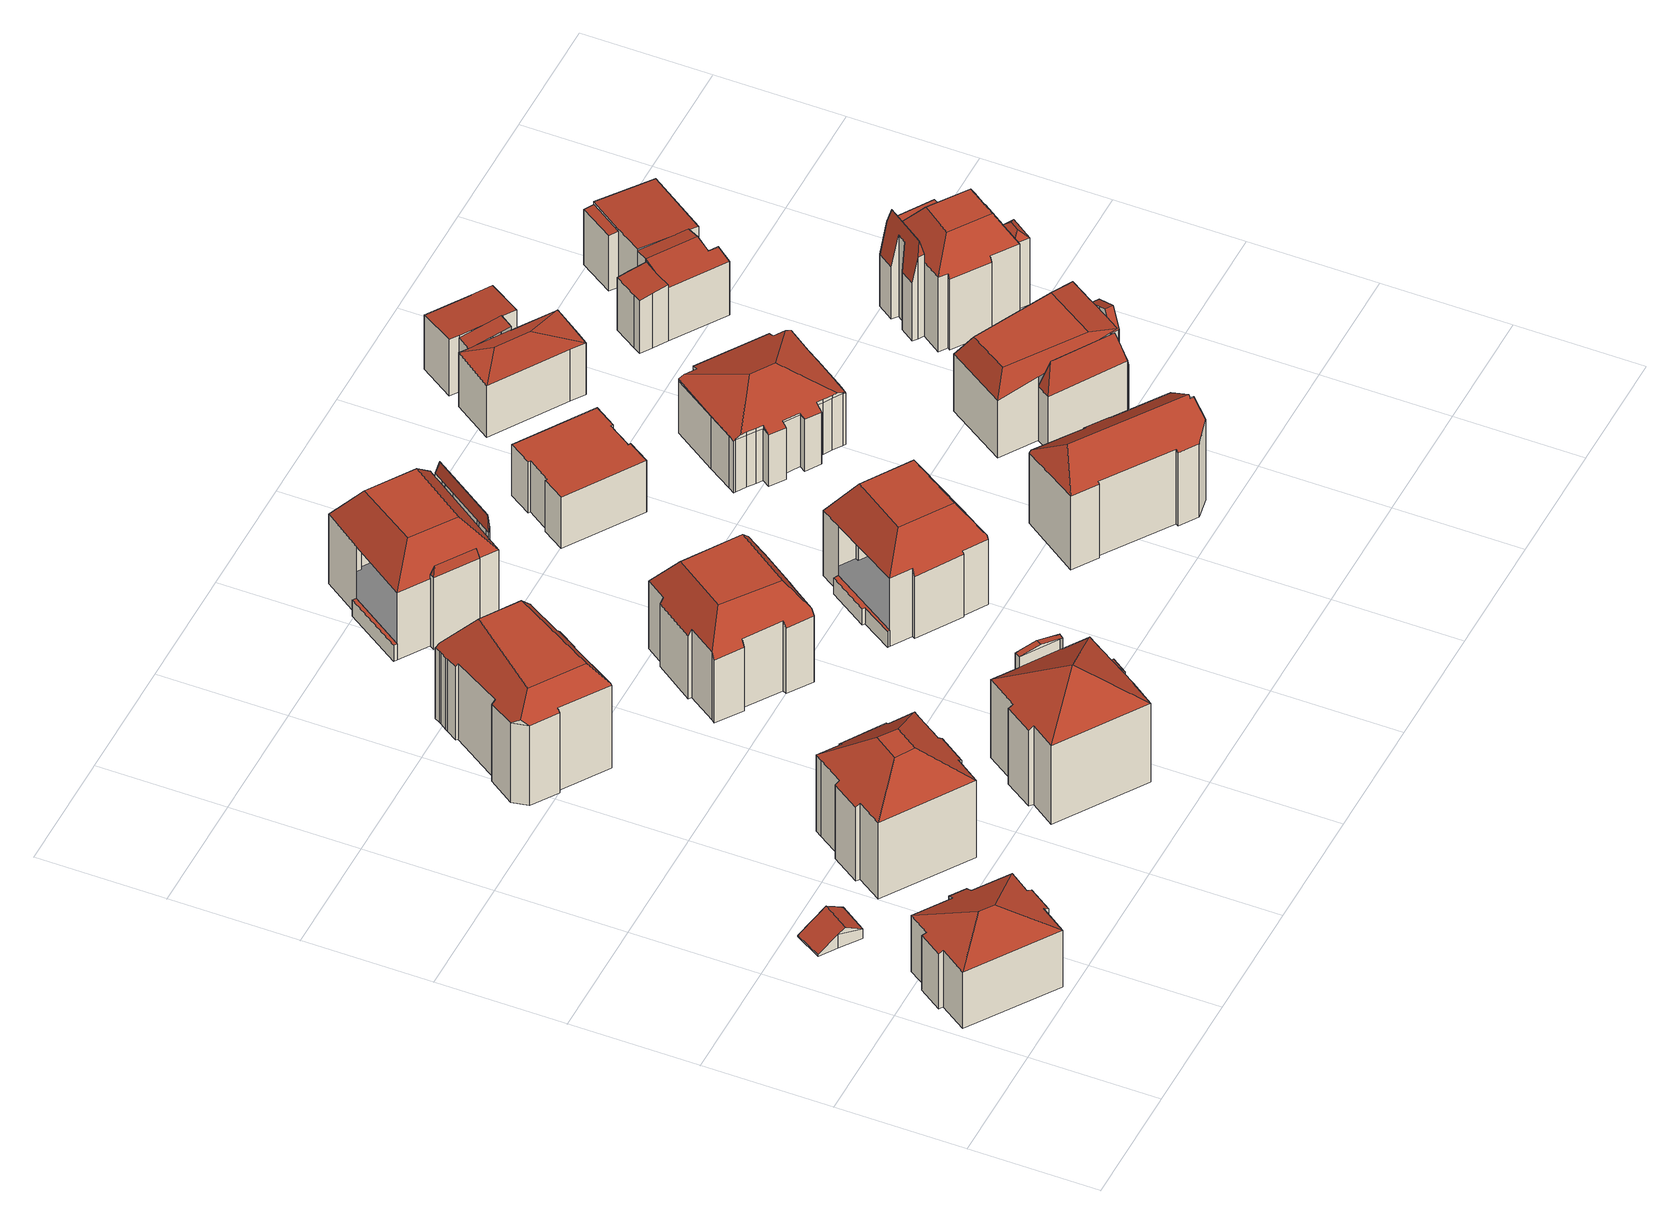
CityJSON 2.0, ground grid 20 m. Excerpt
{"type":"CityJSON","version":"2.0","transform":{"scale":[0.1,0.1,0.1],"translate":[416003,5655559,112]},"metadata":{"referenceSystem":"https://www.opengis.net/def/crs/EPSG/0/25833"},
"CityObjects":{
"building1":{"type":"Building","attributes":{"Dachtyp_tdc":"tdcHipRoof","Gemeindeschluessel":14612000,"Dachneigung":22.94,"QualitaetDacherkennung":59,"Geometrietyp2DReferenz":"3000","measuredHeight":13.35,"function":"31001_9998","roofType":"3200"},"geometry":[{"type":"Solid","lod":"2","boundaries":[[[[0,1,2,3]],[[1,4,5,2]],[[4,6,7,5]],[[6,8,9,7]],[[8,10,11,9]],[[10,12,13,11]],[[12,14,15,13]],[[14,16,17,15]],[[16,18,19,17]],[[18,20,21,19]],[[20,22,23,21]],[[22,24,25,23]],[[24,26,27,25]],[[26,28,29,27]],[[28,30,31,29]],[[30,0,3,31]],[[26,24,22,20,18,16,32]],[[14,12,10,8,6,4,33]],[[16,14,33,32]],[[4,1,0,30,28,26,32,33]],[[3,2,5,7,9,11,13,15,17,19,21,23,25,27,29,31]]]],"semantics":{"surfaces":[{"type":"WallSurface"},{"type":"RoofSurface"},{"type":"GroundSurface"}],"values":[[0,0,0,0,0,0,0,0,0,0,0,0,0,0,0,0,1,1,1,1,2]]}}]},
"building2":{"type":"Building","attributes":{"Dachtyp_tdc":"tdcFreeFormRoof","Gemeindeschluessel":14612000,"Dachneigung":34.07,"QualitaetDacherkennung":42,"Geometrietyp2DReferenz":"3000","measuredHeight":3.29,"function":"31001_9998","roofType":"5000"},"geometry":[{"type":"Solid","lod":"2","boundaries":[[[[34,35,36,37]],[[35,38,39,36]],[[38,40,41,39]],[[40,42,43,41]],[[42,34,37,43]],[[34,42,44,45]],[[35,45,44,40,38]],[[35,34,45]],[[42,40,44]],[[37,36,39,41,43]]]],"semantics":{"surfaces":[{"type":"WallSurface"},{"type":"RoofSurface"},{"type":"GroundSurface"}],"values":[[0,0,0,0,0,1,1,0,0,2]]}}]},
"building3":{"type":"Building","attributes":{"Dachtyp_tdc":"tdcCutTentRoof","Gemeindeschluessel":14612000,"Dachneigung":34.92,"QualitaetDacherkennung":47,"Geometrietyp2DReferenz":"3000","measuredHeight":18.82,"function":"31001_9998","roofType":"9999"},"geometry":[{"type":"Solid","lod":"2","boundaries":[[[[46,47,48,49]],[[47,50,51,48]],[[50,52,53,51]],[[52,54,55,53]],[[54,56,57,55]],[[56,58,59,57]],[[60,61,62,63,64,58,56,65,66]],[[67,68,69,70,71,60,66,72]],[[54,52,50,47,46,73,67,72,74]],[[56,54,74,65]],[[74,72,66,65]],[[59,75,76,77,78,79,80,81,82,83,84,85,49,48,51,53,55,57]],[[58,64,75,59]],[[64,63,76,75]],[[63,62,77,76]],[[62,61,78,77]],[[61,60,79,78]],[[60,71,80,79]],[[71,70,81,80]],[[70,69,82,81]],[[69,68,83,82]],[[68,67,84,83]],[[67,73,85,84]],[[73,46,49,85]]]],"semantics":{"surfaces":[{"type":"WallSurface"},{"type":"RoofSurface"},{"type":"GroundSurface"}],"values":[[0,0,0,0,0,0,1,1,1,1,1,2,0,0,0,0,0,0,0,0,0,0,0,0]]}}]},
"building4":{"type":"Building","attributes":{"Dachtyp_tdc":"tdcFreeFormRoof","Gemeindeschluessel":14612000,"Dachneigung":0.263,"QualitaetDacherkennung":50,"Geometrietyp2DReferenz":"3000","measuredHeight":18.29,"function":"31001_9998","roofType":"5000"},"geometry":[{"type":"Solid","lod":"2","boundaries":[[[[86,87,88,89]],[[87,90,91,88]],[[90,92,93,91]],[[92,94,95,93]],[[94,96,97,95]],[[96,98,99,97]],[[98,100,101,99]],[[100,102,103,101]],[[102,104,105,103]],[[104,106,107,105]],[[106,108,109,107]],[[108,110,111,109]],[[110,112,113,111]],[[112,114,115,113]],[[114,116,117,115]],[[116,118,119,117]],[[118,120,121,119]],[[120,122,123,121]],[[122,124,125,123]],[[124,126,127,125]],[[126,128,129,127]],[[128,130,131,129]],[[130,86,89,131]],[[132,133,120,118,116,114,134,135]],[[128,126,124,122,133,132,136,137,130]],[[86,137,136,138,139,92,90,87]],[[135,134,112,110,108,106,104,102,100,98,96,94,139,138]],[[136,132,135,138]],[[94,92,139]],[[114,112,134]],[[86,130,137]],[[122,120,133]],[[89,88,91,93,95,97,99,101,103,105,107,109,111,113,115,117,119,121,123,125,127,129,131]]]],"semantics":{"surfaces":[{"type":"WallSurface"},{"type":"RoofSurface"},{"type":"GroundSurface"}],"values":[[0,0,0,0,0,0,0,0,0,0,0,0,0,0,0,0,0,0,0,0,0,0,0,1,1,1,1,1,0,0,0,0,2]]}}]},
"building5":{"type":"Building","attributes":{"Gemeindeschluessel":14612000,"Geometrietyp2DReferenz":"3000","function":"31001_9998","roofType":"9999"},"children":["building5-1","building5-2","building5-3"]},
"building5-1":{"type":"BuildingPart","attributes":{"Dachtyp_tdc":"tdcFreeFormRoof","Dachneigung":43.71,"QualitaetDacherkennung":5,"Geometrietyp2DReferenz":"3000","measuredHeight":12.85,"roofType":"5000"},"parents":["building5"],"geometry":[{"type":"MultiSurface","lod":"2","boundaries":[[[140,141,142,143]],[[141,144,145,142]],[[144,146,147,145]],[[148,149,150,151]],[[149,140,143,150]],[[152,146,144,141,140,153]],[[140,149,154,153]],[[149,148,154]],[[148,152,153,154]],[[143,142,145,147,155,151,150]]],"semantics":{"surfaces":[{"type":"WallSurface"},{"type":"RoofSurface"},{"type":"GroundSurface"}],"values":[0,0,0,0,0,1,1,1,1,2]}}]},
"building5-2":{"type":"BuildingPart","attributes":{"Dachtyp_tdc":"tdcTentRoof","Dachneigung":34.12,"QualitaetDacherkennung":55,"Geometrietyp2DReferenz":"3000","measuredHeight":20.03,"roofType":"3500"},"parents":["building5"],"geometry":[{"type":"MultiSurface","lod":"2","boundaries":[[[156,157,158,159]],[[157,160,161,158]],[[160,162,163,161]],[[162,164,165,163]],[[166,167,168,169]],[[167,170,148,151,168]],[[171,147,146]],[[171,172,173,147]],[[172,174,175,173]],[[174,176,177,175]],[[176,178,179,177]],[[178,156,159,179]],[[167,166,164,162,160,180]],[[172,171,170,167,180]],[[174,172,180]],[[160,157,156,178,176,174,180]],[[159,158,161,163,165,169,168,151,155,147,173,175,177,179]]],"semantics":{"surfaces":[{"type":"WallSurface"},{"type":"RoofSurface"},{"type":"GroundSurface"}],"values":[0,0,0,0,0,0,0,0,0,0,0,0,1,1,1,1,2]}}]},
"building5-3":{"type":"BuildingPart","attributes":{"Dachtyp_tdc":"tdcGableRoof","Dachneigung":10.31,"QualitaetDacherkennung":18,"Geometrietyp2DReferenz":"3000","measuredHeight":17.22,"roofType":"3100"},"parents":["building5"],"geometry":[{"type":"MultiSurface","lod":"2","boundaries":[[[181,182,183,184]],[[182,185,166,169,183]],[[186,181,184,165,164]],[[186,187,188,181]],[[182,188,187,185]],[[181,188,182]],[[185,187,186]],[[184,183,169,165]]],"semantics":{"surfaces":[{"type":"WallSurface"},{"type":"RoofSurface"},{"type":"GroundSurface"}],"values":[0,0,0,1,1,0,0,2]}}]},
"building6":{"type":"Building","attributes":{"Dachtyp_tdc":"tdcCutTentRoof","Gemeindeschluessel":14612000,"Dachneigung":0.102,"QualitaetDacherkennung":63,"Geometrietyp2DReferenz":"3000","measuredHeight":17.52,"function":"31001_9998","roofType":"9999"},"geometry":[{"type":"Solid","lod":"2","boundaries":[[[[189,190,191,192]],[[190,193,194,191]],[[193,195,196,194]],[[195,197,198,196]],[[197,199,200,198]],[[199,201,202,200]],[[201,203,204,202]],[[203,205,206,204]],[[205,207,208,206]],[[207,209,210,208]],[[209,211,212,210]],[[211,213,214,212]],[[213,215,216,214]],[[215,217,218,216]],[[217,219,220,218]],[[219,221,222,220]],[[221,223,224,222]],[[223,225,226,224]],[[225,227,228,226]],[[227,229,230,228]],[[229,231,232,230]],[[231,233,234,232]],[[233,235,236,234]],[[235,237,238,236]],[[237,239,240,238]],[[239,189,192,240]],[[211,209,207,205,203,201,241,242]],[[225,223,221,219,217,215,213,211,242,243]],[[235,233,231,229,227,225,243,244]],[[201,199,197,195,193,190,189,239,237,235,244,241]],[[244,243,242,241]],[[192,191,194,196,198,200,202,204,206,208,210,212,214,216,218,220,222,224,226,228,230,232,234,236,238,240]]]],"semantics":{"surfaces":[{"type":"WallSurface"},{"type":"RoofSurface"},{"type":"GroundSurface"}],"values":[[0,0,0,0,0,0,0,0,0,0,0,0,0,0,0,0,0,0,0,0,0,0,0,0,0,0,1,1,1,1,1,2]]}}]},
"building7":{"type":"Building","attributes":{"Gemeindeschluessel":14612000,"Geometrietyp2DReferenz":"3000","function":"31001_9998","roofType":"9999"},"children":["building7-1","building7-2","building7-3","building7-4"]},
"building7-1":{"type":"BuildingPart","attributes":{"Dachtyp_tdc":"tdcPolyFlatRoof","Dachneigung":0,"QualitaetDacherkennung":0,"Geometrietyp2DReferenz":"3000","measuredHeight":3,"roofType":"9999"},"parents":["building7"],"geometry":[{"type":"MultiSurface","lod":"2","boundaries":[[[245,246,247,248]],[[248,247,249,250]],[[247,246,251,249]],[[245,248,250,252]],[[250,249,251,252]],[[252,251,246,245]]],"semantics":{"surfaces":[{"type":"RoofSurface"},{"type":"WallSurface"},{"type":"GroundSurface"},{"type":"ClosureSurface","isClosure":"1","QuelleClosure":"LoD1Solid"}],"values":[0,1,1,1,2,3]}}]},
"building7-2":{"type":"BuildingPart","attributes":{"Dachtyp_tdc":"tdcFreeFormRoof","Dachneigung":77.7,"QualitaetDacherkennung":35,"Geometrietyp2DReferenz":"3000","measuredHeight":15.14,"roofType":"5000"},"parents":["building7"],"geometry":[{"type":"MultiSurface","lod":"2","boundaries":[[[253,254,255,256,257]],[[254,258,259,255]],[[258,260,261,262,259]],[[263,260,258]],[[264,263,258,254]],[[264,254,253]],[[263,264,253,260]],[[256,255,259,262]]],"semantics":{"surfaces":[{"type":"WallSurface"},{"type":"RoofSurface"},{"type":"GroundSurface"}],"values":[0,0,0,1,1,1,1,2]}}]},
"building7-3":{"type":"BuildingPart","attributes":{"Dachtyp_tdc":"tdcFreeFormRoof","Dachneigung":83.27,"QualitaetDacherkennung":23,"Geometrietyp2DReferenz":"3000","measuredHeight":16.32,"roofType":"5000"},"parents":["building7"],"geometry":[{"type":"MultiSurface","lod":"2","boundaries":[[[265,266,267,268]],[[266,269,270,267]],[[269,271,272,270]],[[271,273,274,272]],[[273,275,276,274]],[[275,277,278,276]],[[277,279,280,278]],[[279,281,282,283,280]],[[265,268,284]],[[285,281,279]],[[279,286,287,288,289,269,266,290,285]],[[290,266,265]],[[285,290,265,281]],[[271,289,288,273]],[[269,289,271]],[[273,288,287,275]],[[275,287,286,277]],[[277,286,279]],[[267,270,272,274,276,278,280,283,268]]],"semantics":{"surfaces":[{"type":"WallSurface"},{"type":"RoofSurface"},{"type":"GroundSurface"}],"values":[0,0,0,0,0,0,0,0,0,1,1,1,1,0,0,0,0,0,2]}}]},
"building7-4":{"type":"BuildingPart","attributes":{"Dachtyp_tdc":"tdcCutTentRoof","Dachneigung":52.19,"QualitaetDacherkennung":51,"Geometrietyp2DReferenz":"3000","measuredHeight":18.3,"roofType":"9999"},"parents":["building7"],"geometry":[{"type":"MultiSurface","lod":"2","boundaries":[[[291,292,293,294]],[[292,295,296,293]],[[295,297,298,296]],[[297,299,300,298]],[[299,284,268,300]],[[282,301,302,283]],[[301,257,256,302]],[[261,303,245,252,262]],[[304,305,306,251,246]],[[305,291,294,306]],[[299,297,295,292,291,305,307,308]],[[301,282,284,299,308,309]],[[303,261,257,301,309,310]],[[305,304,303,310,307]],[[310,309,308,307]],[[294,293,296,298,300,268,283,302,256,262,252,251,306]]],"semantics":{"surfaces":[{"type":"WallSurface"},{"type":"RoofSurface"},{"type":"GroundSurface"}],"values":[0,0,0,0,0,0,0,0,0,0,1,1,1,1,1,2]}}]},
"building8":{"type":"Building","attributes":{"Gemeindeschluessel":14612000,"Geometrietyp2DReferenz":"3000","function":"31001_9998","roofType":"9999"},"children":["building8-1","building8-2"]},
"building8-1":{"type":"BuildingPart","attributes":{"Dachtyp_tdc":"tdcPolyFlatRoof","Dachneigung":0,"QualitaetDacherkennung":0,"Geometrietyp2DReferenz":"3000","measuredHeight":3,"roofType":"9999"},"parents":["building8"],"geometry":[{"type":"MultiSurface","lod":"2","boundaries":[[[311,312,313,314,315,316]],[[316,315,317,318]],[[315,314,319,317]],[[314,313,320,319]],[[313,312,321,320]],[[311,316,318,322]],[[318,317,319,320,321,322]],[[322,321,312,311]]],"semantics":{"surfaces":[{"type":"RoofSurface"},{"type":"WallSurface"},{"type":"GroundSurface"},{"type":"ClosureSurface","isClosure":"1","QuelleClosure":"LoD1Solid"}],"values":[0,1,1,1,1,1,2,3]}}]},
"building8-2":{"type":"BuildingPart","attributes":{"Dachtyp_tdc":"tdcCutTentRoof","Dachneigung":59.28,"QualitaetDacherkennung":66,"Geometrietyp2DReferenz":"3000","measuredHeight":18.16,"roofType":"9999"},"parents":["building8"],"geometry":[{"type":"MultiSurface","lod":"2","boundaries":[[[323,324,325,326]],[[324,327,328,325]],[[327,329,330,328]],[[329,331,332,330]],[[331,333,334,332]],[[333,335,336,334]],[[335,337,338,336]],[[337,339,340,338]],[[339,341,342,340]],[[341,343,344,342]],[[343,345,311,322,344]],[[346,347,348,321,312]],[[347,349,350,348]],[[349,351,352,350]],[[351,353,354,352]],[[353,355,356,354]],[[355,357,358,356]],[[357,359,360,358]],[[359,361,362,360]],[[361,363,364,362]],[[363,365,366,364]],[[365,367,368,366]],[[367,369,370,368]],[[369,323,326,370]],[[345,343,341,339,337,335,333,371,372]],[[347,346,345,372,373]],[[365,363,361,359,357,355,353,351,349,347,373,374]],[[333,331,329,327,324,323,369,367,365,374,371]],[[374,373,372,371]],[[326,325,328,330,332,334,336,338,340,342,344,322,321,348,350,352,354,356,358,360,362,364,366,368,370]]],"semantics":{"surfaces":[{"type":"WallSurface"},{"type":"RoofSurface"},{"type":"GroundSurface"}],"values":[0,0,0,0,0,0,0,0,0,0,0,0,0,0,0,0,0,0,0,0,0,0,0,0,1,1,1,1,1,2]}}]},
"building9":{"type":"Building","attributes":{"Dachtyp_tdc":"tdcPolyFlatRoof","Gemeindeschluessel":14612000,"Dachneigung":0,"QualitaetDacherkennung":71,"Geometrietyp2DReferenz":"3000","measuredHeight":9.66,"function":"31001_9998","roofType":"1000"},"geometry":[{"type":"Solid","lod":"2","boundaries":[[[[375,376,377,378]],[[376,379,380,377]],[[379,381,382,380]],[[381,383,384,382]],[[383,385,386,384]],[[385,387,388,386]],[[387,389,390,388]],[[389,391,392,390]],[[391,393,394,392]],[[393,395,396,394]],[[395,397,398,396]],[[397,375,378,398]],[[397,395,393,391,389,387,385,383,381,379,376,375]],[[378,377,380,382,384,386,388,390,392,394,396,398]]]],"semantics":{"surfaces":[{"type":"WallSurface"},{"type":"RoofSurface"},{"type":"GroundSurface"}],"values":[[0,0,0,0,0,0,0,0,0,0,0,0,1,2]]}}]},
"building10":{"type":"Building","attributes":{"Dachtyp_tdc":"tdcFreeFormRoof","Gemeindeschluessel":14612000,"Dachneigung":28.92,"QualitaetDacherkennung":18,"Geometrietyp2DReferenz":"3000","measuredHeight":17.09,"function":"31001_9998","roofType":"5000"},"geometry":[{"type":"Solid","lod":"2","boundaries":[[[[399,400,401,402]],[[400,403,404,401]],[[403,405,406,404]],[[405,407,408,406]],[[407,409,410,408]],[[409,411,412,410]],[[411,413,414,412]],[[413,415,416,414]],[[415,417,418,416]],[[417,419,420,418]],[[419,421,422,420]],[[421,423,424,422]],[[423,425,426,424]],[[425,427,428,426]],[[427,399,402,428]],[[429,430,411,409]],[[399,427,425,423,431,429,409,407,405,403,400]],[[431,421,419,417,415,413,430,429]],[[413,411,430]],[[423,421,431]],[[402,401,404,406,408,410,412,414,416,418,420,422,424,426,428]]]],"semantics":{"surfaces":[{"type":"WallSurface"},{"type":"RoofSurface"},{"type":"GroundSurface"}],"values":[[0,0,0,0,0,0,0,0,0,0,0,0,0,0,0,1,1,1,0,0,2]]}}]},
"building11":{"type":"Building","attributes":{"Dachtyp_tdc":"tdcFreeFormRoof","Gemeindeschluessel":14612000,"Dachneigung":19.96,"QualitaetDacherkennung":56,"Geometrietyp2DReferenz":"3000","measuredHeight":13.18,"function":"31001_9998","roofType":"5000"},"geometry":[{"type":"Solid","lod":"2","boundaries":[[[[432,433,434,435]],[[433,436,437,434]],[[436,438,439,437]],[[438,440,441,439]],[[440,442,443,441]],[[442,444,445,443]],[[444,446,447,445]],[[446,448,449,447]],[[448,450,451,449]],[[450,452,453,451]],[[452,454,455,453]],[[454,456,457,455]],[[456,458,459,457]],[[458,460,461,459]],[[460,462,463,461]],[[462,464,465,463]],[[464,466,467,465]],[[466,468,469,467]],[[468,470,471,469]],[[470,472,473,471]],[[472,474,475,473]],[[474,476,477,475]],[[476,478,479,477]],[[478,480,481,479]],[[480,482,483,481]],[[482,484,485,483]],[[484,432,435,485]],[[486,487,488,489,490,470,491,492,493]],[[494,495,496,497,498,446,499,500]],[[488,487,501,502,503,504,495,494]],[[505,506,482,480,507,508,509,489,488,494,500,510,511,512,436,433]],[[438,512,511,440]],[[436,512,438]],[[440,511,510,442]],[[442,510,500,499,444]],[[474,509,508,476]],[[472,490,489,509,474]],[[476,508,507,478]],[[478,507,480]],[[482,506,484]],[[484,506,505,432]],[[432,505,433]],[[454,504,503,456]],[[452,496,495,504,454]],[[456,503,502,458]],[[458,502,501,460]],[[460,501,487,486,462]],[[444,499,446]],[[446,498,448]],[[448,498,497,450]],[[450,497,496,452]],[[466,492,491,468]],[[464,493,492,466]],[[468,491,470]],[[470,490,472]],[[462,486,493,464]],[[435,434,437,439,441,443,445,447,449,451,453,455,457,459,461,463,465,467,469,471,473,475,477,479,481,483,485]]]],"semantics":{"surfaces":[{"type":"WallSurface"},{"type":"RoofSurface"},{"type":"GroundSurface"}],"values":[[0,0,0,0,0,0,0,0,0,0,0,0,0,0,0,0,0,0,0,0,0,0,0,0,0,0,0,1,1,1,1,0,0,0,0,0,0,0,0,0,0,0,0,0,0,0,0,0,0,0,0,0,0,0,0,0,2]]}}]},
"building12":{"type":"Building","attributes":{"Gemeindeschluessel":14612000,"Geometrietyp2DReferenz":"3000","function":"31001_9998","roofType":"9999"},"children":["building12-1","building12-2","building12-3","building12-4"]},
"building12-1":{"type":"BuildingPart","attributes":{"Dachtyp_tdc":"tdcPolyFlatRoof","Dachneigung":0,"QualitaetDacherkennung":61,"Geometrietyp2DReferenz":"3000","measuredHeight":3.91,"roofType":"1000"},"parents":["building12"],"geometry":[{"type":"MultiSurface","lod":"2","boundaries":[[[513,514,515,516]],[[514,517,518,515]],[[517,519,520,518]],[[519,517,514,513]],[[516,515,518,520]]],"semantics":{"surfaces":[{"type":"WallSurface"},{"type":"RoofSurface"},{"type":"GroundSurface"}],"values":[0,0,0,1,2]}}]},
"building12-2":{"type":"BuildingPart","attributes":{"Dachtyp_tdc":"tdcPolyFlatRoof","Dachneigung":6.31,"QualitaetDacherkennung":72,"Geometrietyp2DReferenz":"3000","measuredHeight":10.89,"roofType":"2100"},"parents":["building12"],"geometry":[{"type":"MultiSurface","lod":"2","boundaries":[[[521,522,523,524]],[[525,526,527,528,529]],[[526,530,527]],[[525,531,522,521,532,526]],[[524,523,528,527]]],"semantics":{"surfaces":[{"type":"WallSurface"},{"type":"RoofSurface"},{"type":"GroundSurface"}],"values":[0,0,0,1,2]}}]},
"building12-3":{"type":"BuildingPart","attributes":{"Dachtyp_tdc":"tdcPolyFlatRoof","Dachneigung":4.97,"QualitaetDacherkennung":60,"Geometrietyp2DReferenz":"3000","measuredHeight":10.65,"roofType":"2100"},"parents":["building12"],"geometry":[{"type":"MultiSurface","lod":"2","boundaries":[[[533,523,522]],[[533,534,535,523]],[[534,536,537,535]],[[536,538,513,516,537]],[[539,540,541,520,519]],[[540,542,543,541]],[[542,544,545,543]],[[544,529,528,545]],[[529,544,542,540,539,538,536,534,533,531]],[[523,535,537,516,520,541,543,545,528]]],"semantics":{"surfaces":[{"type":"WallSurface"},{"type":"RoofSurface"},{"type":"GroundSurface"}],"values":[0,0,0,0,0,0,0,0,1,2]}}]},
"building12-4":{"type":"BuildingPart","attributes":{"Dachtyp_tdc":"tdcHipRoof","Dachneigung":10.07,"QualitaetDacherkennung":71,"Geometrietyp2DReferenz":"3000","measuredHeight":10.61,"roofType":"3200"},"parents":["building12"],"geometry":[{"type":"MultiSurface","lod":"2","boundaries":[[[530,546,547,527]],[[546,548,549,547]],[[548,550,551,549]],[[550,552,553,551]],[[552,554,555,553]],[[554,556,557,555]],[[556,558,559,557]],[[558,560,524,559]],[[560,521,524]],[[558,556,561]],[[552,550,548,562]],[[556,554,552,562,561]],[[548,546,530,532,560,558,561,562]],[[527,547,549,551,553,555,557,559,524]]],"semantics":{"surfaces":[{"type":"WallSurface"},{"type":"RoofSurface"},{"type":"GroundSurface"}],"values":[0,0,0,0,0,0,0,0,0,1,1,1,1,2]}}]},
"building13":{"type":"Building","attributes":{"Gemeindeschluessel":14612000,"Geometrietyp2DReferenz":"3000","function":"31001_9998","roofType":"9999"},"children":["building13-1","building13-2","building13-3"]},
"building13-1":{"type":"BuildingPart","attributes":{"Dachtyp_tdc":"tdcCutTentRoof","Dachneigung":0.992,"QualitaetDacherkennung":39,"Geometrietyp2DReferenz":"3000","measuredHeight":15.38,"roofType":"9999"},"parents":["building13"],"geometry":[{"type":"MultiSurface","lod":"2","boundaries":[[[563,564,565,566,567]],[[564,568,569,565]],[[568,570,571,569]],[[570,572,573,571]],[[572,574,575,576,573]],[[577,578,579,580,581,574,572,582,583]],[[564,563,577,583,584]],[[568,564,584,585]],[[572,570,568,585,582]],[[585,584,583,582]],[[576,586,587,588,566,565,569,571,573]]],"semantics":{"surfaces":[{"type":"WallSurface"},{"type":"RoofSurface"},{"type":"GroundSurface"}],"values":[0,0,0,0,0,1,1,1,1,1,2]}}]},
"building13-2":{"type":"BuildingPart","attributes":{"Dachtyp_tdc":"tdcGableRoof","Dachneigung":24.1,"QualitaetDacherkennung":14,"Geometrietyp2DReferenz":"3000","measuredHeight":15.49,"roofType":"3100"},"parents":["building13"],"geometry":[{"type":"MultiSurface","lod":"2","boundaries":[[[589,590,591]],[[575,592,593,576]],[[592,594,595,593]],[[594,596,597,595]],[[596,598,599,597]],[[598,589,591,599]],[[594,592,575,581,600]],[[600,579,601,589,598,596,594]],[[591,587,586,576,593,595,597,599]]],"semantics":{"surfaces":[{"type":"WallSurface"},{"type":"RoofSurface"},{"type":"GroundSurface"}],"values":[0,0,0,0,0,0,1,1,2]}}]},
"building13-3":{"type":"BuildingPart","attributes":{"Dachtyp_tdc":"tdcFreeFormRoof","Dachneigung":75.98,"QualitaetDacherkennung":16,"Geometrietyp2DReferenz":"3000","measuredHeight":15.12,"roofType":"5000"},"parents":["building13"],"geometry":[{"type":"MultiSurface","lod":"2","boundaries":[[[602,603,604,605]],[[603,606,607,604]],[[606,608,609,607]],[[608,567,566,609]],[[590,602,605,591]],[[567,608,610]],[[608,606,611,610]],[[606,603,602,612,611]],[[612,567,610,611]],[[602,590,613,612]],[[605,604,607,609,566,588,587,591]]],"semantics":{"surfaces":[{"type":"WallSurface"},{"type":"RoofSurface"},{"type":"GroundSurface"}],"values":[0,0,0,0,0,1,1,1,1,1,2]}}]},
"building14":{"type":"Building","attributes":{"Gemeindeschluessel":14612000,"Geometrietyp2DReferenz":"3000","function":"31001_9998","roofType":"9999"},"children":["building14-1","building14-2","building14-3","building14-4"]},
"building14-1":{"type":"BuildingPart","attributes":{"Dachtyp_tdc":"tdcPolyFlatRoof","Dachneigung":6.93,"QualitaetDacherkennung":69,"Geometrietyp2DReferenz":"3000","measuredHeight":10.54,"roofType":"2100"},"parents":["building14"],"geometry":[{"type":"MultiSurface","lod":"2","boundaries":[[[614,615,616,617]],[[618,619,620,621]],[[619,614,617,620]],[[619,618,615,614]],[[617,616,621,620]]],"semantics":{"surfaces":[{"type":"WallSurface"},{"type":"RoofSurface"},{"type":"GroundSurface"}],"values":[0,0,0,1,2]}}]},
"building14-2":{"type":"BuildingPart","attributes":{"Dachtyp_tdc":"tdcPolyFlatRoof","Dachneigung":6.31,"QualitaetDacherkennung":52,"Geometrietyp2DReferenz":"3000","measuredHeight":10.48,"roofType":"2100"},"parents":["building14"],"geometry":[{"type":"MultiSurface","lod":"2","boundaries":[[[622,623,624,625]],[[623,626,627,624]],[[628,629,630,631,632]],[[629,633,634,630]],[[633,635,636,634]],[[635,622,625,636]],[[635,633,629,628,637,626,623,622]],[[625,624,627,631,630,634,636]]],"semantics":{"surfaces":[{"type":"WallSurface"},{"type":"RoofSurface"},{"type":"GroundSurface"}],"values":[0,0,0,0,0,0,1,2]}}]},
"building14-3":{"type":"BuildingPart","attributes":{"Dachtyp_tdc":"tdcPolyFlatRoof","Dachneigung":4.22,"QualitaetDacherkennung":62,"Geometrietyp2DReferenz":"3000","measuredHeight":11.06,"roofType":"2100"},"parents":["building14"],"geometry":[{"type":"MultiSurface","lod":"2","boundaries":[[[638,639,640,641]],[[642,643,618,621,644,645]],[[646,647,648,616,615]],[[647,638,641,648]],[[647,646,643,642,649,639,638]],[[641,640,644,621,616,648]]],"semantics":{"surfaces":[{"type":"WallSurface"},{"type":"RoofSurface"},{"type":"GroundSurface"}],"values":[0,0,0,0,1,2]}}]},
"building14-4":{"type":"BuildingPart","attributes":{"Dachtyp_tdc":"tdcGableRoof","Dachneigung":10.02,"QualitaetDacherkennung":66,"Geometrietyp2DReferenz":"3000","measuredHeight":11.03,"roofType":"3100"},"parents":["building14"],"geometry":[{"type":"MultiSurface","lod":"2","boundaries":[[[650,651,652,653]],[[651,654,655,652]],[[654,656,657,655]],[[656,632,631,657]],[[658,659,660,627,626]],[[659,645,644,660]],[[661,650,653,640,639]],[[659,658,637,632,656,654,651,650]],[[650,661,649,645,659]],[[653,652,655,657,631,627,660,644,640]]],"semantics":{"surfaces":[{"type":"WallSurface"},{"type":"RoofSurface"},{"type":"GroundSurface"}],"values":[0,0,0,0,0,0,0,1,1,2]}}]},
"building15":{"type":"Building","attributes":{"Gemeindeschluessel":14612000,"Geometrietyp2DReferenz":"3000","function":"31001_9998","roofType":"9999"},"children":["building15-1","building15-2","building15-3","building15-4"]},
"building15-1":{"type":"BuildingPart","attributes":{"Dachtyp_tdc":"tdcFreeFormRoof","Dachneigung":78.3,"QualitaetDacherkennung":26,"Geometrietyp2DReferenz":"3000","measuredHeight":17.69,"roofType":"5000"},"parents":["building15"],"geometry":[{"type":"MultiSurface","lod":"2","boundaries":[[[662,663,664,665]],[[663,666,667,664]],[[666,668,669,667]],[[668,670,671,669]],[[670,672,673,674,671]],[[675,676,677,678,679]],[[676,680,681,677]],[[680,682,683,681]],[[682,662,665,683]],[[676,675,684]],[[675,672,685,684]],[[672,670,685]],[[670,668,666,663,662,682,680,676,684,685]],[[665,664,667,669,671,674,678,677,681,683]]],"semantics":{"surfaces":[{"type":"WallSurface"},{"type":"RoofSurface"},{"type":"GroundSurface"}],"values":[0,0,0,0,0,0,0,0,0,1,1,1,1,2]}}]},
"building15-2":{"type":"BuildingPart","attributes":{"Dachtyp_tdc":"tdcCutTentRoof","Dachneigung":55.32,"QualitaetDacherkennung":41,"Geometrietyp2DReferenz":"3000","measuredHeight":18.44,"roofType":"9999"},"parents":["building15"],"geometry":[{"type":"MultiSurface","lod":"2","boundaries":[[[686,687,688,689,690]],[[687,691,692,688]],[[691,693,694,695,692]],[[696,697,698]],[[696,699,700,697]],[[699,701,702,700]],[[701,703,704,702]],[[703,705,706,704]],[[705,707,708,706]],[[707,709,710,708]],[[709,679,678,710]],[[673,711,712,713,674]],[[687,686,711,673,714,715]],[[699,696,693,691,687,715,716]],[[709,707,705,703,701,699,716,717]],[[673,679,709,717,714]],[[717,716,715,714]],[[713,718,689,688,692,695,719,697,700,702,704,706,708,710,678,674]]],"semantics":{"surfaces":[{"type":"WallSurface"},{"type":"RoofSurface"},{"type":"GroundSurface"}],"values":[0,0,0,0,0,0,0,0,0,0,0,0,1,1,1,1,1,2]}}]},
"building15-3":{"type":"BuildingPart","attributes":{"Dachtyp_tdc":"tdcFreeFormRoof","Dachneigung":41.06,"QualitaetDacherkennung":10,"Geometrietyp2DReferenz":"3000","measuredHeight":13.62,"roofType":"5000"},"parents":["building15"],"geometry":[{"type":"MultiSurface","lod":"2","boundaries":[[[720,721,722,723]],[[721,724,725,722]],[[724,698,697,725]],[[694,726,727,695]],[[726,720,723,727]],[[728,698,729,730]],[[698,724,729]],[[724,721,730,729]],[[721,720,726,694,728,730]],[[723,722,725,697,719,695,727]]],"semantics":{"surfaces":[{"type":"WallSurface"},{"type":"RoofSurface"},{"type":"GroundSurface"}],"values":[0,0,0,0,0,1,1,1,1,2]}}]},
"building15-4":{"type":"BuildingPart","attributes":{"Dachtyp_tdc":"tdcFreeFormRoof","Dachneigung":35.5,"QualitaetDacherkennung":33,"Geometrietyp2DReferenz":"3000","measuredHeight":5.88,"roofType":"5000"},"parents":["building15"],"geometry":[{"type":"MultiSurface","lod":"2","boundaries":[[[731,732,733,734]],[[732,735,736,733]],[[735,690,689,736]],[[712,737,738,713]],[[737,731,734,738]],[[739,690,740,741]],[[690,735,740]],[[735,732,741,740]],[[732,731,737,712,739,741]],[[734,733,736,689,718,713,738]]],"semantics":{"surfaces":[{"type":"WallSurface"},{"type":"RoofSurface"},{"type":"GroundSurface"}],"values":[0,0,0,0,0,1,1,1,1,2]}}]},
"building16":{"type":"Building","attributes":{"Dachtyp_tdc":"tdcPolyFlatRoof","Gemeindeschluessel":14612000,"Dachneigung":0,"QualitaetDacherkennung":72,"Geometrietyp2DReferenz":"3000","measuredHeight":2.48,"function":"31001_9998","roofType":"1000"},"geometry":[{"type":"Solid","lod":"2","boundaries":[[[[742,743,744,745]],[[743,746,747,744]],[[746,748,749,747]],[[748,742,745,749]],[[748,746,743,742]],[[745,744,747,749]]]],"semantics":{"surfaces":[{"type":"WallSurface"},{"type":"RoofSurface"},{"type":"GroundSurface"}],"values":[[0,0,0,0,1,2]]}}]}
},
"vertices":[
[162,165,122],[157,156,126],[157,156,21],[162,165,21],[211,119,126],[211,119,21],[188,87,126],[188,87,21],[195,83,123],[195,83,21],[170,46,123],[170,46,21],[164,51,127],[164,51,21],[135,9,127],[135,9,21],[3,99,127],[3,99,21],[31,141,127],[31,141,21],[25,145,123],[25,145,21],[50,182,123],[50,182,21],[56,177,126],[56,177,21],[78,210,126],[78,210,21],[133,173,126],[133,173,21],[138,181,122],[138,181,21],[96,117,154],[117,102,154],
[108,297,41],[77,319,48],[77,319,23],[108,297,23],[50,337,26],[50,337,23],[75,379,25],[75,379,23],[136,339,41],[136,339,23],[114,354,56],[86,312,56],
[374,305,168],[379,301,164],[379,301,24],[374,305,24],[350,258,164],[350,258,24],[345,261,168],[345,261,24],[318,222,168],[318,222,24],[187,309,167],[187,309,24],[212,348,167],[212,348,24],[275,442,167],[268,432,167],[242,392,167],[236,396,162],[207,352,162],[271,323,211],[298,362,211],[407,355,168],[372,378,168],[376,383,163],[313,425,162],[309,419,167],[325,342,212],[400,345,168],[300,305,212],[207,352,24],[236,396,24],[242,392,24],[268,432,24],[275,442,24],[309,419,24],[313,425,24],[376,383,24],[372,378,24],[407,355,24],[400,345,24],
[275,749,178],[203,797,178],[203,797,23],[275,749,23],[200,793,173],[200,793,23],[160,820,173],[160,820,23],[155,846,172],[155,846,23],[183,887,167],[183,887,23],[188,884,173],[188,884,23],[240,963,164],[240,963,23],[237,966,160],[237,966,23],[248,983,158],[248,983,23],[251,987,157],[251,987,23],[258,997,156],[258,997,23],[260,1000,156],[260,1000,23],[265,1009,155],[265,1009,23],[317,975,161],[317,975,23],[319,978,154],[319,978,23],[368,946,154],[368,946,23],[365,942,161],[365,942,23],[393,924,159],[393,924,23],[356,868,165],[356,868,23],[360,866,160],[360,866,23],[338,833,163],[338,833,23],[333,836,171],[333,836,23],[350,919,206],[392,924,161],[271,1005,161],[293,957,206],[274,786,205],[276,751,180],[196,839,205],[158,832,181],
[622,137,144],[612,145,144],[612,145,24],[622,137,24],[584,103,97],[584,103,24],[580,106,96],[580,106,24],[623,172,144],[639,162,144],[639,162,24],[623,172,24],[607,148,144],[620,150,153],[626,160,153],[607,148,24],
[469,243,165],[475,238,170],[475,238,24],[469,243,24],[507,286,170],[507,286,24],[510,284,170],[510,284,24],[545,261,170],[545,261,24],[604,222,170],[640,198,170],[640,198,24],[604,222,24],[623,172,170],[580,106,171],[553,67,171],[553,67,24],[420,156,171],[420,156,24],[446,194,171],[446,194,24],[440,199,165],[440,199,24],[528,173,224],
[550,269,190],[609,229,190],[609,229,24],[550,269,24],[604,222,190],[545,261,190],[574,242,196],[579,250,196],
[558,772,148],[556,770,153],[556,770,24],[558,772,24],[598,741,155],[598,741,24],[600,744,149],[600,744,24],[630,724,150],[630,724,24],[628,720,157],[628,720,24],[642,711,157],[642,711,24],[622,681,157],[622,681,24],[625,679,151],[625,679,24],[583,618,151],[583,618,24],[580,620,157],[580,620,24],[547,573,157],[547,573,24],[544,568,148],[544,568,24],[507,593,146],[507,593,24],[510,599,155],[510,599,24],[456,636,153],[456,636,24],[452,631,143],[452,631,24],[413,658,141],[413,658,24],[417,663,151],[417,663,24],[447,707,151],[447,707,24],[442,710,141],[442,710,24],[485,772,141],[485,772,24],[489,769,151],[489,769,24],[511,801,151],[511,801,24],[522,793,151],[522,793,24],[525,795,147],[525,795,24],[601,701,200],[540,613,200],[459,673,200],[516,756,200],
[350,1105,52],[409,1193,52],[404,1197,52],[345,1108,52],[404,1197,22],[345,1108,22],[409,1193,22],[350,1105,22],
[456,1033,156],[451,1027,156],[451,1027,22],[456,1033,22],[456,1033,148],[390,1068,156],[390,1068,22],[394,1075,156],[394,1075,148],[394,1075,22],[395,1069,174],[450,1032,174],
[577,1151,160],[578,1142,160],[578,1142,22],[577,1151,22],[573,1135,160],[573,1135,22],[562,1118,160],[562,1118,22],[527,1066,160],[527,1066,22],[524,1062,160],[524,1062,22],[514,1047,160],[514,1047,22],[508,1038,160],[508,1038,22],[499,1035,160],[499,1035,149],[499,1035,22],[577,1151,152],[506,1040,185],[514,1047,161],[524,1062,161],[527,1066,161],[562,1118,161],[575,1143,186],
[493,1224,152],[496,1228,144],[496,1228,22],[493,1224,22],[559,1185,144],[559,1185,22],[556,1181,152],[556,1181,22],[585,1162,152],[585,1162,22],[485,1014,148],[485,1014,22],[350,1105,148],[409,1193,150],[450,1253,152],[450,1253,22],[461,1205,205],[531,1158,205],[467,1066,205],[400,1112,205],
[651,503,54],[721,612,54],[714,616,54],[674,555,54],[678,552,54],[648,505,54],[678,552,24],[648,505,24],[674,555,24],[714,616,24],[721,612,24],[651,503,24],
[859,520,135],[815,452,137],[815,452,24],[859,520,24],[808,456,150],[808,456,24],[805,450,150],[805,450,24],[790,428,151],[790,428,24],[783,417,152],[783,417,24],[782,415,146],[782,415,24],[747,437,146],[747,437,24],[746,435,141],[746,435,24],[679,478,140],[679,478,24],[682,483,151],[682,483,24],[651,503,151],[721,612,147],[742,644,146],[742,644,24],[756,635,146],[756,635,24],[758,639,138],[758,639,24],[791,618,137],[791,618,24],[788,613,147],[788,613,24],[829,586,146],[829,586,24],[832,590,139],[832,590,24],[865,569,138],[865,569,24],[862,564,147],[862,564,24],[874,557,147],[874,557,24],[876,556,143],[876,556,24],[855,523,144],[855,523,24],[773,461,205],[696,511,205],[752,595,206],[826,547,206],
[688,1062,120],[710,1097,120],[710,1097,24],[688,1062,24],[825,1021,120],[825,1021,24],[803,987,120],[803,987,24],[800,989,120],[800,989,24],[776,952,120],[776,952,24],[779,950,120],[779,950,24],[757,916,120],[757,916,24],[642,992,120],[642,992,24],[664,1026,120],[664,1026,24],[667,1024,120],[667,1024,24],[691,1060,120],[691,1060,24],
[1060,225,161],[1032,244,161],[1032,244,24],[1060,225,24],[1034,248,164],[1034,248,24],[932,318,164],[932,318,24],[929,315,162],[929,315,24],[891,341,162],[891,341,24],[953,431,156],[953,431,24],[1026,380,160],[1026,380,24],[1029,384,156],[1029,384,24],[1062,361,156],[1062,361,24],[1060,357,160],[1060,357,24],[1138,303,160],[1138,303,24],[1108,260,193],[1108,260,24],[1112,257,193],[1112,257,24],[1094,231,175],[1094,231,24],[952,374,195],[955,429,160],[1111,264,195],
[916,785,105],[910,776,105],[910,776,8],[916,785,8],[887,792,105],[887,792,8],[895,804,105],[895,804,8],[886,810,105],[886,810,8],[874,819,105],[874,819,8],[859,829,105],[859,829,8],[856,830,105],[856,830,8],[862,840,105],[862,840,8],[887,878,105],[887,878,8],[933,948,105],[933,948,8],[957,932,105],[957,932,8],[963,940,105],[963,940,8],[1065,872,105],[1065,872,8],[1060,864,105],[1060,864,8],[1084,848,105],[1084,848,8],[1058,810,105],[1058,810,8],[1047,792,105],[1047,792,8],[1013,740,105],[1013,740,8],[1007,731,105],[1007,731,8],[1004,733,105],[1004,733,8],[989,743,105],[989,743,8],[976,751,105],[976,751,8],[967,757,105],[967,757,8],[958,745,105],[958,745,8],[935,760,105],[935,760,8],[941,769,105],[941,769,8],[1084,848,110],[1077,853,114],[988,827,140],[996,738,111],[1004,733,107],[1013,740,106],[1047,792,108],[1058,810,109],[952,851,140],[940,943,114],[933,948,110],[887,878,107],[862,840,106],[859,829,107],[866,824,111],[1060,864,114],[1065,872,111],[963,940,111],[957,932,114],[916,785,109],[941,769,109],[967,757,111],[976,751,111],[989,743,111],[874,819,111],[886,810,111],[895,804,111],
[958,1270,58],[987,1314,58],[987,1314,19],[958,1270,19],[1015,1295,58],[1015,1295,19],[987,1251,58],[987,1251,19],
[859,1229,120],[873,1250,120],[873,1250,19],[859,1229,19],[930,1212,128],[916,1191,128],[916,1191,19],[930,1212,19],[930,1212,125],[916,1191,121],[912,1225,125],[862,1227,121],
[873,1250,125],[860,1259,125],[860,1259,19],[895,1312,120],[895,1312,19],[958,1270,120],[987,1251,120],[953,1201,125],[953,1201,19],[952,1199,125],[952,1199,19],[931,1213,125],[931,1213,19],
[976,1152,121],[976,1152,19],[979,1150,121],[979,1150,19],[951,1107,117],[951,1107,19],[940,1090,116],[940,1090,19],[919,1104,116],[919,1104,19],[806,1178,116],[806,1178,19],[846,1238,121],[846,1238,19],[859,1229,121],[871,1196,125],[921,1164,125],
[1108,488,143],[1053,524,131],[1053,524,24],[1108,488,24],[1108,488,125],[1113,617,131],[1113,617,24],[1236,538,158],[1236,538,24],[1277,513,167],[1277,513,24],[1253,476,167],[1253,476,162],[1253,476,24],[1217,419,167],[1226,433,167],[1231,441,167],[1234,445,167],[1248,468,167],[1234,526,178],[1184,447,178],[1074,526,175],[1113,587,175],[1234,445,24],[1226,433,24],[1217,419,24],
[1228,432,144],[1228,432,57],[1228,432,24],[1265,468,162],[1265,468,24],[1245,438,179],[1245,438,24],[1238,426,144],[1238,426,24],[1237,426,144],[1237,426,24],[1234,445,179],[1226,433,144],
[1220,420,117],[1205,397,117],[1205,397,24],[1220,420,24],[1204,398,125],[1204,398,24],[1095,467,125],[1095,467,24],[1112,471,175],[1200,415,175],[1217,419,125],[1226,433,57],
[1176,1201,120],[1189,1192,122],[1189,1192,17],[1176,1201,17],[1154,1139,122],[1142,1148,120],[1142,1148,17],[1154,1139,17],
[1076,1105,116],[1093,1094,119],[1093,1094,17],[1076,1105,17],[1115,1079,122],[1115,1079,17],[1085,1033,122],[1064,1046,119],[1064,1046,17],[1085,1033,17],[1085,1033,117],[1046,1058,116],[1046,1058,17],[1053,1069,116],[1053,1069,17],[1098,1054,122],
[1210,1044,120],[1197,1053,121],[1197,1053,17],[1210,1044,17],[1128,1099,127],[1154,1139,127],[1128,1099,17],[1128,1099,123],[1189,1192,127],[1273,1137,120],[1273,1137,17],[1177,1066,123],
[1185,1034,127],[1170,1011,122],[1170,1011,17],[1185,1034,17],[1183,1002,122],[1183,1002,17],[1167,978,117],[1167,978,17],[1115,1079,127],[1115,1080,127],[1115,1080,17],[1197,1053,123],
[1250,753,171],[1259,766,171],[1259,766,18],[1250,753,18],[1250,773,115],[1250,773,18],[1267,798,115],[1267,798,18],[1277,792,171],[1277,792,18],[1285,786,171],[1285,786,156],[1285,786,18],[1238,718,171],[1229,723,171],[1229,723,18],[1238,718,18],[1238,718,157],[1222,729,126],[1222,729,18],[1237,751,125],[1237,751,18],[1236,725,195],[1278,785,195],
[1349,742,156],[1392,712,156],[1392,712,18],[1349,742,18],[1349,742,70],[1376,690,156],[1376,690,18],[1377,690,156],[1377,690,114],[1377,690,18],[1334,628,157],[1334,628,18],[1334,628,143],[1324,614,158],[1324,614,18],[1285,641,158],[1285,641,18],[1282,637,150],[1282,637,18],[1227,675,150],[1227,675,18],[1230,679,157],[1230,679,18],[1217,688,158],[1217,688,18],[1297,778,156],[1297,778,55],[1297,778,18],[1295,742,202],[1353,701,202],[1321,653,202],[1261,695,202],[1315,766,18],[1357,662,18],
[1366,656,143],[1379,648,143],[1379,648,18],[1366,656,18],[1355,613,143],[1355,613,18],[1385,684,114],[1385,684,18],[1357,662,143],[1352,631,154],[1361,644,154],
[1316,768,70],[1325,782,70],[1325,782,18],[1316,768,18],[1360,758,70],[1360,758,18],[1299,780,55],[1299,780,18],[1315,766,70],[1346,756,77],[1328,768,77],
[1437,758,41],[1378,795,41],[1378,795,16],[1437,758,16],[1410,846,41],[1410,846,16],[1469,808,41],[1469,808,16]
]}
